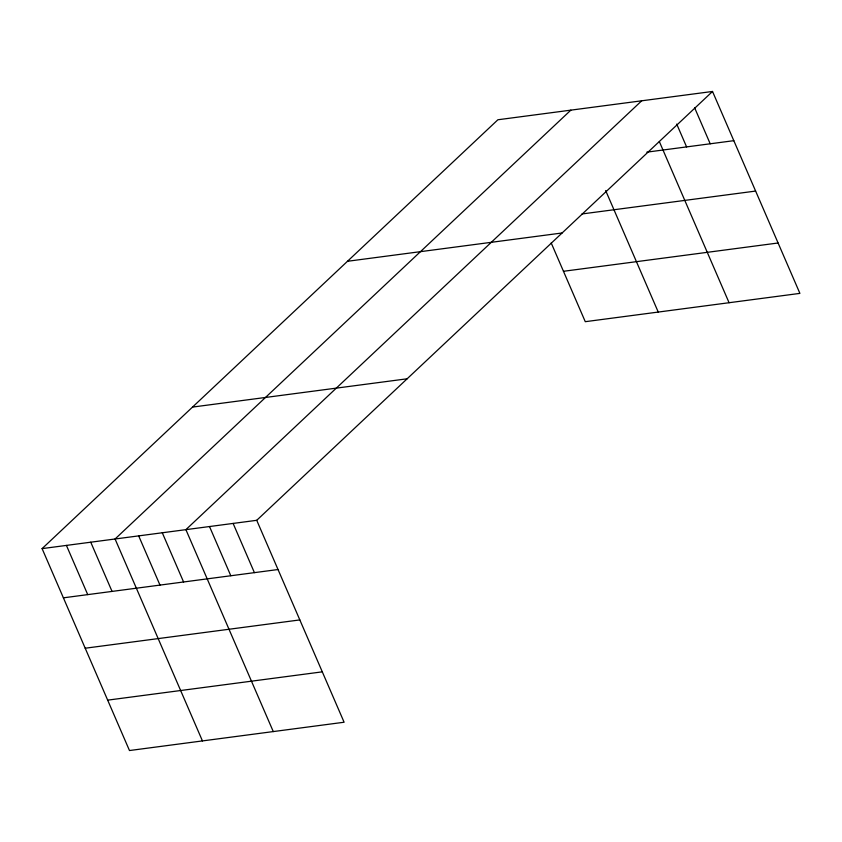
<?xml version="1.0" encoding="UTF-8"?>
<svg xmlns="http://www.w3.org/2000/svg" width="842" height="842" viewBox="0 0 842 842"><rect width="100%" height="100%" fill="white"/><g stroke="black" fill="none" stroke-linecap="round" stroke-linejoin="round"><path stroke-width="1.26" d="M712.521 91.462L256.726 520.314L344.104 722.236L129.479 750.538L42.1 548.616L497.896 119.764L712.521 91.462L799.9 293.384L585.274 321.686L551.215 242.97M570.865 110.134L115.07 538.996L202.448 740.918M641.699 100.798L185.893 529.65L273.282 731.582M646.835 152.149L733.814 140.677M581.969 213.963L755.621 191.071M347.483 261.283L562.109 232.981M563.466 271.292L778.092 242.991M192.513 407.086L407.139 378.795M42.1 548.616L256.726 520.314M63.392 597.831L278.018 569.529M85.2 648.224L299.826 619.923M107.671 700.144L322.297 671.842M694.629 107.776L710.206 143.793M676.726 124.1L686.598 146.908M659.36 141.614L729.077 302.731M605.661 190.555L658.244 312.066M233.118 523.429L254.41 572.644M209.511 526.545L230.803 575.76M162.285 532.765L183.588 581.98M138.677 535.88L159.98 585.095M90.747 542.195L112.049 591.41M66.423 545.406L87.726 594.62"/></g></svg>
